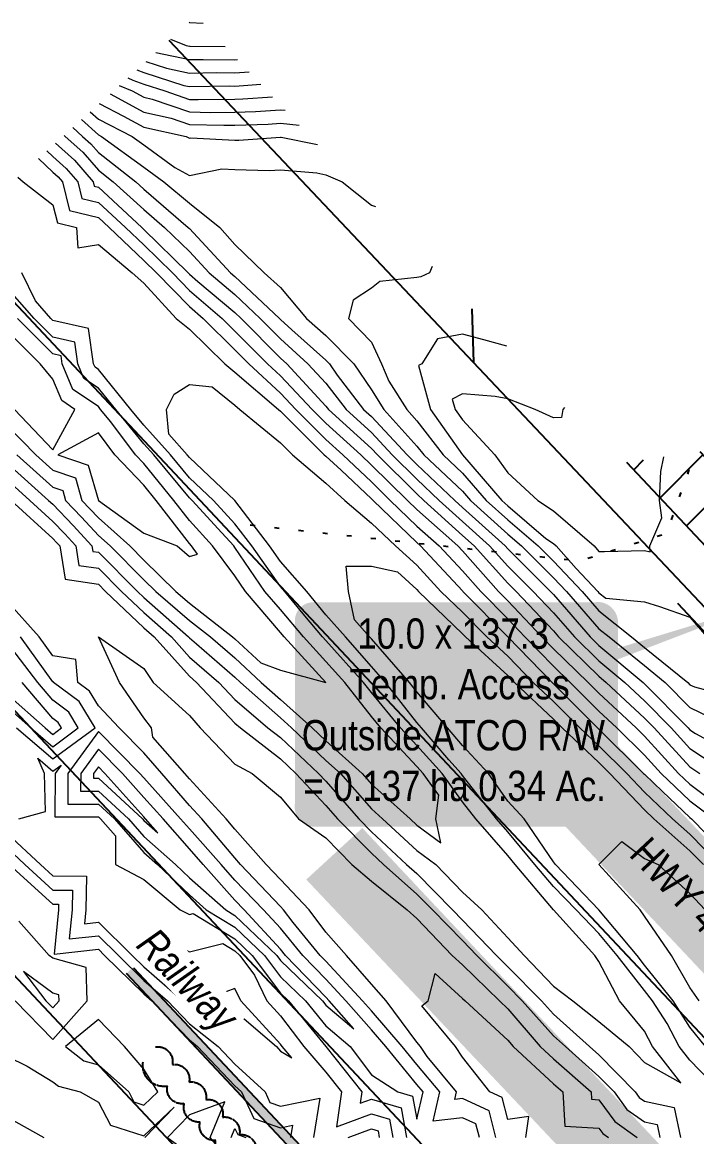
# Model space of a CAD drawing. Extents: x 634962 to 644935, y 5969185 to 5972988.
# Drawn here: x 644229.5 to 644340.6, y 5971607.7 to 5971791.3 of the extents above; entities that cross this region are included whole.
import ezdxf

# ---------------------------------------------------------------- set-up
doc = ezdxf.new("R2010")
doc.units = 0
doc.header["$LTSCALE"] = 5
doc.header["$PDSIZE"] = 0.5
for name, pattern in [('0', [1, 1, 0]), ('DASHED2', [9.525, 6.35, -3.175]), ('foc-QUARTERLINE', [33, 25, -3, 2, -3]), ('foc-WHEELTRACKS', [2, 0.4, -1.6])]:
    doc.linetypes.add(name, pattern=pattern)
doc.layers.get('Defpoints').update_dxf_attribs({"color": 9})
for name, color, linetype in [('37', 37, 'Continuous'), ('AS-FENCE-DASH', 48, 'foc-FENCE-DASH'), ('AS-POWER-OH-ATCO PIPELINES', 241, 'foc-OHPOWER'), ('AS-RAILWAY', 13, 'TRACKS'), ('AS-ROADS', 254, 'Continuous'), ('L-QSEC', 8, 'foc-QUARTERLINE'), ('L-TITLEDB', 4, 'Continuous'), ('P-TEMP-ATCO PIPELINES-H_2', 71, 'Continuous'), ('P-TEMP-ATCO PIPELINES_2', 104, 'Continuous'), ('P-TEMP-BLOCKS', 250, 'Continuous'), ('T-BUSH', 110, '0'), ('T-WATER-P3', 160, 'foc-WHEELTRACKS')]:
    doc.layers.add(name, color=color, linetype=linetype)
doc.layers.add('C-RW-T', color=13, linetype='Continuous', lineweight=9)
doc.layers.add('C-TOPO-MAJR', color=7, linetype='Continuous', lineweight=15, true_color=0xd3aa5f)
doc.layers.add('C-TOPO-MINR', color=7, linetype='Continuous', lineweight=13, true_color=0xe9d5af)
doc.styles.add('4.5', font='ARIALN.TTF', dxfattribs={"height": 4.5})
doc.styles.add('80', font='ARIALN.TTF', dxfattribs={"height": 10})
doc.styles.add('80L', font='ARIALN.TTF', dxfattribs={"height": 10})
doc.styles.add('foc-LtypeFont', font='ARIALN.TTF', dxfattribs={"height": 7.35})
doc.styles.add('TXT', font='ARIALN.TTF', dxfattribs={"height": 0.2})
doc.linetypes.add('foc-FENCE-DASH', pattern='A,0.5,-0.5,1,-0.5,1,-0.5,1,-0.5,1,-0.5,["X",foc-LtypeFont,S=0.2,R=0,X=-0.625,Y=-0.75],-0.5', length=7.5)
doc.linetypes.add('foc-OHPOWER', pattern='A,10,-1,["O/P",foc-LtypeFont,S=0.2,R=0,X=-0.5,Y=-0.75],-3.25', length=14.25)
doc.linetypes.add('TRACKS', pattern='A,3.81,[130,ltypeshp1.shx,S=6.35,R=0,X=0,Y=0],3.81', length=7.62)
doc.dimstyles.new('Compass 2 500', dxfattribs={"dimscale": 2.5, "dimtxt": 4.5, "dimasz": 2, "dimexe": 0.2, "dimexo": 0.0625, "dimgap": 0.5, "dimtad": 0, "dimtih": 1, "dimtoh": 1, "dimzin": 0, "dimdsep": 46, "dimtxsty": '4.5', "dimcen": 0.1, "dimse1": 1, "dimse2": 1, "dimclrd": 256, "dimclrt": 256, "dimaunit": 1, "dimadec": 4, "dimazin": 0, "dimtfac": 0.06, "dimtofl": 0, "dimtmove": 0, "dimatfit": 1, "dimfxl": 0.2, "dimtolj": 1, "dimtzin": 0, "dimlwd": -1, "dimarcsym": 0})

# ---------------------------------------------------------------- blocks, each defined once
blk = doc.blocks.new('*D459')
at = {"layer": 'C-RW-T', "transparency": 16777216}
for p, q in [((644221.97, 5971568.59), (644224.95, 5971578.48)), ((644224.95, 5971578.48), (644229.95, 5971578.48)), ((644214.7, 5971544.43), (644213.26, 5971539.64))]:
    blk.add_line(p, q, dxfattribs=at)
for points in [[(644221.17, 5971568.83), (644222.77, 5971568.35), (644220.53, 5971563.8)], [(644213.91, 5971544.67), (644215.5, 5971544.19), (644216.14, 5971549.22)]]:
    blk.add_solid(points, dxfattribs=at)
at = {"layer": 'Defpoints', "color": 0, "transparency": 16777216}
for p in [(643873.88, 5971668.08), (643869.49, 5971653.49), (644220.53, 5971563.8)]:
    blk.add_point(p, dxfattribs=at)
at = {"layer": 'C-RW-T', "transparency": 16777216, "insert": (644247.66, 5971578.48), "char_height": 4.5, "attachment_point": 5, "style": '4.5', "bg_fill": 3, "box_fill_scale": 1.1, "bg_fill_color": 256, "bg_fill_true_color": 13158600, "bg_fill_transparency": 0}
blk.add_mtext('\\A1;ATCO\\P15.24 P/L R/W\\PPlan 3494 NY', dxfattribs=at)
blk = doc.blocks.new('*U843')
h = blk.add_hatch(color=255)
edge = h.paths.add_edge_path()
edge.add_line((-46.5, -37), (46.5, -37))
edge.add_arc((46.5, -31), 6, 270, 360)
edge.add_line((52.5, -31), (52.5, 29.5))
edge.add_arc((46.5, 29.5), 6, 0, 90)
edge.add_line((46.5, 35.5), (-46.5, 35.5))
edge.add_arc((-46.5, 29.5), 6, 90, 180)
edge.add_line((-52.5, 29.5), (-52.5, -31))
edge.add_arc((-46.5, -31), 6, 180, 270)
at = {"color": 104, "flags": 128}
blk.add_lwpolyline([(-46.5, -37, 3, 3, 0), (46.5, -37, 3, 3, 0.414214), (52.5, -31, 3, 3, 0), (52.5, 29.5, 3, 0, 0.414214), (46.5, 35.5, 0, 0, 0), (-46.5, 35.5, 0, 0, 0.414214), (-52.5, 29.5, 0, 0, 0), (-52.5, -31, 0, 3, 0.414214)], format="xyseb", close=True, dxfattribs=at)
blk.add_lwpolyline([(100.9, 34.7, 0, 7.5, 0), (0, 0, 0, 0, 0)], format="xyseb", dxfattribs=at)
at = {"color": 104, "style": '80'}
blk.add_attdef('ENTER_TEXT_001', (-26.85, -4.92), '', height=10, dxfattribs=at)

msp = doc.modelspace()

# ---------------------------------------------------------------- hatches: boundary and pattern name
at = {"layer": 'AS-ROADS'}
h = msp.add_hatch(color=256, dxfattribs=at)
h.dxf.hatch_style = 1
h.paths.add_polyline_path([(644460.552, 5971531.983), (644315.877, 5971684.498), (644304.258, 5971674.464), (644449.365, 5971520.269)])
h = msp.add_hatch(color=256, dxfattribs=at)
h.dxf.hatch_style = 1
h.paths.add_polyline_path([(644285.547, 5971658.53), (644276.315, 5971650.04), (644422.195, 5971495.532), (644431.054, 5971503.618)])
at = {"layer": 'P-TEMP-ATCO PIPELINES-H_2'}
h = msp.add_hatch(dxfattribs=at)
h.set_pattern_fill('ANSI31', color=256, scale=1.999487)
h.set_pattern_definition([(45, (1958.378, 2043.0756), (-4.488977151, 4.488977151), [])])
h.paths.add_polyline_path([(644393.678, 5971650.172), (644400.971, 5971657.01), (644341.148, 5971720.561), (644329.122, 5971718.776)])

# ---------------------------------------------------------------- linework, layer by layer
at = {"layer": 'AS-FENCE-DASH', "ltscale": 0.5, "flags": 128}
msp.add_lwpolyline([(644337.463, 5971695.566), (644494.556, 5971528.18)], dxfattribs=at)
at = {"layer": 'AS-POWER-OH-ATCO PIPELINES', "ltscale": 0.5, "flags": 128}
msp.add_lwpolyline([(644183.888, 5971725.162), (644545.356, 5971339.953)], dxfattribs=at)
at = {"layer": 'AS-RAILWAY', "linetype": 'DASHED2', "const_width": 1.5, "flags": 128}
msp.add_lwpolyline([(644394.951, 5971477.493), (644247.226, 5971635.058)], dxfattribs=at)
at = {"layer": 'AS-RAILWAY', "flags": 128}
for points in [[(644247.857, 5971635.507), (644395.23, 5971478.31)], [(644394.404, 5971476.98), (644246.679, 5971634.545)]]:
    msp.add_lwpolyline(points, dxfattribs=at)
at = {"layer": 'C-TOPO-MAJR', "lineweight": 15, "flags": 128}
for points, elevation in [([(644257.023, 5971791.31), (644257.054, 5971791.298), (644259.347, 5971791.145)], 695.822), ([(644246.895, 5971782.149), (644247.759, 5971781.797), (644249.556, 5971781.106), (644253.005, 5971780.001), (644257.054, 5971778.605), (644258.48, 5971778.575), (644264.552, 5971778.662), (644265.854, 5971778.699), (644270.744, 5971779.025)], 697.821), ([(644239.287, 5971775.269), (644242.058, 5971772.763), (644242.566, 5971772.503), (644249.556, 5971767.412), (644252.86, 5971765.005), (644257.054, 5971761.52), (644262.053, 5971757.507), (644264.552, 5971754.713), (644269.351, 5971750.009), (644272.05, 5971747.598), (644276.367, 5971742.51), (644279.548, 5971739.673), (644284.147, 5971735.012), (644287.046, 5971730.749), (644289.108, 5971727.514), (644294.544, 5971721.474), (644295.661, 5971720.016), (644302.042, 5971714.018), (644303.346, 5971712.518), (644309.54, 5971706.953), (644311.79, 5971705.02), (644317.038, 5971699.771), (644319.172, 5971697.522), (644324.537, 5971691.36), (644326.203, 5971690.024), (644332.035, 5971685.3), (644335.46, 5971682.526), (644339.533, 5971678.402), (644346.453, 5971675.028)], 699.821), ([(644232.215, 5971768.872), (644234.56, 5971766.607), (644235.408, 5971765.853), (644236.135, 5971765.005), (644237.327, 5971760.274), (644242.058, 5971759.131), (644243.814, 5971757.507), (644249.556, 5971752.059), (644251.642, 5971750.009), (644257.054, 5971744.452), (644259.319, 5971742.51), (644264.552, 5971737.331), (644266.847, 5971735.012), (644272.05, 5971730.202), (644274.594, 5971727.514), (644279.548, 5971722.56), (644282.341, 5971720.016), (644287.046, 5971715.573), (644290.159, 5971712.518), (644294.544, 5971708.292), (644298.217, 5971705.02), (644302.042, 5971700.9), (644305.056, 5971697.522), (644309.54, 5971692.994), (644312.344, 5971690.024), (644317.038, 5971685.193), (644319.785, 5971682.526), (644324.537, 5971677.774), (644327.488, 5971675.028), (644332.035, 5971670.529), (644334.774, 5971667.53), (644339.533, 5971662.99), (644343.465, 5971660.032)], 701.82), ([(644228.624, 5971720.016), (644234.56, 5971714.69), (644236.185, 5971714.144), (644236.654, 5971712.518), (644239.293, 5971709.754), (644242.058, 5971706.75), (644243.993, 5971705.02), (644249.556, 5971699.457), (644251.533, 5971697.522), (644257.054, 5971692.738), (644260.529, 5971690.024), (644264.552, 5971686.551), (644268.897, 5971682.526), (644272.05, 5971679.724), (644277.273, 5971675.028), (644279.548, 5971672.874), (644285.529, 5971667.53), (644287.046, 5971665.784), (644293.408, 5971660.032), (644294.544, 5971658.99), (644298.49, 5971656.086), (644297.668, 5971660.032), (644298.154, 5971663.92), (644295.56, 5971667.53), (644294.544, 5971668.663), (644288.595, 5971675.028), (644287.046, 5971676.902), (644282.64, 5971682.526), (644279.548, 5971685.973), (644275.839, 5971690.024), (644272.05, 5971694.523), (644269.497, 5971697.522), (644264.552, 5971704.786), (644264.377, 5971705.02), (644262.408, 5971707.164), (644257.495, 5971712.518), (644257.054, 5971712.935), (644251.207, 5971720.016), (644249.556, 5971721.852), (644244.932, 5971727.514), (644242.058, 5971731.034), (644239.68, 5971732.635), (644238.696, 5971735.012), (644238.168, 5971738.62), (644234.56, 5971739.415), (644231.464, 5971742.51), (644227.062, 5971747.509)], 701.82), ([(644227.062, 5971680.547), (644233.32, 5971675.028), (644234.56, 5971673.964), (644236.004, 5971675.028), (644235.459, 5971675.928), (644234.56, 5971676.602), (644229.497, 5971682.526)], 701.82), ([(644227.062, 5971655.19), (644229.946, 5971652.533), (644234.56, 5971648.316), (644237.79, 5971648.265), (644237.741, 5971645.035), (644237.269, 5971640.247), (644242.058, 5971640.783), (644245.352, 5971637.537), (644249.556, 5971633.427), (644253.432, 5971630.039), (644257.054, 5971626.257), (644261.772, 5971622.541), (644264.552, 5971619.595), (644269.518, 5971615.043), (644270.325, 5971613.318), (644272.05, 5971612.722), (644278.541, 5971614.036), (644277.486, 5971607.545)], 703.82), ([(644312.486, 5971607.545), (644312.977, 5971610.981), (644309.54, 5971610.491), (644308.617, 5971614.12), (644306.576, 5971615.043), (644302.042, 5971620.777), (644300.889, 5971622.541), (644295.378, 5971629.206), (644296.419, 5971630.039), (644297.543, 5971634.538), (644302.042, 5971630.456), (644302.467, 5971630.039), (644309.54, 5971623.576), (644310.423, 5971622.541), (644317.038, 5971616.378), (644318.562, 5971615.043), (644318.913, 5971609.419), (644324.537, 5971609.068), (644325.182, 5971608.191), (644326.084, 5971607.545)], 703.82), ([(644283.214, 5971607.545), (644287.046, 5971608.959), (644288.138, 5971608.636), (644288.343, 5971607.545)], 703.82)]:
    msp.add_lwpolyline(points, dxfattribs=dict(at, elevation=elevation))
for points, elevation in [([(644249.844, 5971660.032), (644249.556, 5971660.354), (644243.139, 5971667.53), (644242.058, 5971668.622), (644241.266, 5971667.53), (644241.26, 5971666.732), (644242.058, 5971666.732), (644249.325, 5971660.032), (644249.556, 5971659.769), (644251.862, 5971657.726), (644249.844, 5971660.032)], 701.82), ([(644235.567, 5971631.047), (644234.56, 5971631.337), (644229.738, 5971634.86), (644233.416, 5971630.039), (644234.56, 5971628.875), (644235.598, 5971630.039), (644235.567, 5971631.047)], 703.82), ([(644272.321, 5971622.541), (644272.05, 5971622.893), (644265.516, 5971630.039), (644264.552, 5971632.085), (644263.052, 5971631.539), (644263.529, 5971630.039), (644264.552, 5971628.432), (644271.425, 5971622.541), (644272.05, 5971621.765), (644273.925, 5971620.666), (644272.321, 5971622.541)], 703.82)]:
    msp.add_lwpolyline(points, close=True, dxfattribs=dict(at, elevation=elevation))
at = {"layer": 'C-TOPO-MINR', "lineweight": 13, "flags": 128}
for points, elevation in [([(644253.925, 5971788.509), (644256.537, 5971787.499), (644257.054, 5971787.388), (644257.163, 5971787.389), (644262.957, 5971787.306)], 696.221), ([(644251.54, 5971786.351), (644257.054, 5971785.166), (644259.353, 5971785.2), (644264.552, 5971785.125), (644264.982, 5971785.153)], 696.621), ([(644249.878, 5971784.848), (644253.305, 5971783.75), (644257.054, 5971782.944), (644261.542, 5971783.011), (644264.552, 5971782.968), (644266.894, 5971783.119)], 697.021), ([(644248.371, 5971783.485), (644249.556, 5971783.029), (644256.134, 5971780.92), (644257.054, 5971780.723), (644263.731, 5971780.822), (644264.552, 5971780.81), (644268.807, 5971781.086)], 697.421), ([(644245.483, 5971780.873), (644247.624, 5971780.001), (644249.556, 5971778.956), (644250.898, 5971778.659), (644257.054, 5971776.536), (644260.592, 5971776.463), (644264.552, 5971776.52), (644267.936, 5971776.616), (644272.05, 5971776.891), (644272.822, 5971776.816)], 698.221), ([(644243.981, 5971779.514), (644249.556, 5971776.498), (644254.055, 5971775.502), (644257.054, 5971774.468), (644262.704, 5971774.351), (644264.552, 5971774.377), (644270.019, 5971774.533), (644272.05, 5971774.669), (644275.119, 5971774.373)], 698.621), ([(644240.729, 5971776.573), (644242.058, 5971775.372), (644247.65, 5971772.503), (644249.556, 5971771.114), (644254.668, 5971767.39), (644257.054, 5971766.076), (644262.391, 5971767.165), (644264.552, 5971767.061), (644270.175, 5971766.879), (644272.05, 5971767.013), (644278.078, 5971766.475), (644279.548, 5971766.176), (644282.226, 5971765.005), (644287.046, 5971761.149), (644287.717, 5971760.976)], 699.421), ([(644242.202, 5971777.905), (644246.208, 5971775.85), (644249.556, 5971774.039), (644256.498, 5971772.503), (644257.054, 5971772.197), (644257.308, 5971772.248), (644264.552, 5971771.898), (644265.176, 5971771.878), (644272.05, 5971772.369), (644272.197, 5971772.356), (644278.154, 5971771.146)], 699.021), ([(644236.404, 5971772.661), (644236.578, 5971772.503), (644239.479, 5971769.924), (644242.058, 5971766.916), (644244.495, 5971765.005), (644249.556, 5971760.455), (644252.964, 5971757.507), (644257.054, 5971753.52), (644260.318, 5971750.009), (644264.552, 5971746.445), (644268.735, 5971742.51), (644272.05, 5971739.16), (644276.584, 5971735.012), (644279.548, 5971731.826), (644282.864, 5971727.514), (644287.046, 5971723.699), (644290.488, 5971720.016), (644294.544, 5971716.025), (644298.23, 5971712.518), (644302.042, 5971709.058), (644306.528, 5971705.02), (644309.54, 5971701.696), (644313.714, 5971697.522), (644317.038, 5971693.998), (644320.494, 5971690.024), (644324.537, 5971686.084), (644328.778, 5971682.526), (644332.035, 5971679.484), (644336.449, 5971675.028), (644339.533, 5971671.661), (644345.762, 5971667.53)], 700.62), ([(644237.846, 5971773.965), (644239.462, 5971772.503), (644240.836, 5971771.281), (644242.058, 5971769.856), (644248.244, 5971765.005), (644249.556, 5971763.825), (644256.859, 5971757.507), (644257.054, 5971757.317), (644263.846, 5971750.009), (644264.552, 5971749.415), (644271.892, 5971742.51), (644272.05, 5971742.351), (644273.924, 5971740.637), (644279.548, 5971735.62), (644280.148, 5971735.012), (644281.423, 5971733.138), (644285.748, 5971727.514), (644287.046, 5971726.33), (644292.946, 5971720.016), (644294.544, 5971718.444), (644300.772, 5971712.518), (644302.042, 5971711.365), (644309.092, 5971705.02), (644309.54, 5971704.525), (644316.543, 5971697.522), (644317.038, 5971696.997), (644323.102, 5971690.024), (644324.537, 5971688.626), (644331.807, 5971682.526), (644332.035, 5971682.314), (644339.252, 5971675.028), (644339.533, 5971674.722), (644340.442, 5971674.119), (644347.031, 5971670.55)], 700.22), ([(644234.973, 5971771.367), (644238.122, 5971768.567), (644241.176, 5971765.005), (644241.353, 5971764.3), (644242.058, 5971764.13), (644249.218, 5971757.507), (644249.556, 5971757.186), (644256.858, 5971750.009), (644257.054, 5971749.808), (644258.46, 5971748.602), (644264.552, 5971743.476), (644265.578, 5971742.51), (644272.05, 5971735.97), (644273.096, 5971735.012), (644279.548, 5971728.077), (644279.981, 5971727.514), (644287.046, 5971721.068), (644288.029, 5971720.016), (644294.544, 5971713.607), (644295.688, 5971712.518), (644302.042, 5971706.75), (644303.965, 5971705.02), (644309.54, 5971698.866), (644310.885, 5971697.522), (644317.038, 5971690.999), (644317.886, 5971690.024), (644324.537, 5971683.542), (644325.748, 5971682.526), (644332.035, 5971676.655), (644333.646, 5971675.028), (644339.533, 5971668.601), (644341.148, 5971667.53)], 701.02), ([(644233.585, 5971770.111), (644234.56, 5971769.17), (644236.765, 5971767.21), (644238.655, 5971765.005), (644239.34, 5971762.287), (644242.058, 5971761.631), (644246.516, 5971757.507), (644249.556, 5971754.623), (644254.25, 5971750.009), (644257.054, 5971747.13), (644262.443, 5971742.51), (644264.552, 5971740.423), (644269.908, 5971735.012), (644272.05, 5971733.032), (644277.272, 5971727.514), (644279.548, 5971725.238), (644285.282, 5971720.016), (644287.046, 5971718.35), (644292.988, 5971712.518), (644294.544, 5971711.019), (644301.277, 5971705.02), (644302.042, 5971704.196), (644307.997, 5971697.522), (644309.54, 5971695.963), (644315.147, 5971690.024), (644317.038, 5971688.077), (644322.755, 5971682.526), (644324.537, 5971680.744), (644330.679, 5971675.028), (644332.035, 5971673.686), (644337.658, 5971667.53), (644339.533, 5971665.741), (644346.753, 5971660.309)], 701.42), ([(644228.778, 5971765.764), (644229.669, 5971765.005), (644234.56, 5971761.255), (644235.314, 5971758.261), (644238.438, 5971757.507), (644238.672, 5971754.121), (644242.058, 5971754.67), (644247.621, 5971750.009), (644249.556, 5971748.295), (644254.883, 5971742.51), (644257.054, 5971740.717), (644262.886, 5971735.012), (644264.552, 5971733.649), (644271.731, 5971727.514), (644272.05, 5971727.251), (644279.285, 5971720.016), (644279.548, 5971719.796), (644282.047, 5971717.517), (644287.046, 5971712.796), (644287.329, 5971712.518), (644294.544, 5971705.565), (644295.156, 5971705.02), (644302.042, 5971697.604), (644302.116, 5971697.522), (644309.54, 5971690.024), (644309.541, 5971690.024), (644309.546, 5971690.018), (644316.807, 5971682.526), (644317.038, 5971682.307), (644324.318, 5971675.028), (644324.537, 5971674.821), (644331.896, 5971667.53), (644332.035, 5971667.383), (644335.034, 5971664.53), (644339.533, 5971660.238), (644339.807, 5971660.032), (644347.031, 5971652.627)], 702.22), ([(644208.972, 5971747.849), (644212.065, 5971744.525), (644214.315, 5971742.51), (644219.563, 5971736.887), (644221.472, 5971735.012), (644227.062, 5971728.472), (644228.246, 5971727.514), (644234.56, 5971720.849), (644238.195, 5971727.514), (644236.023, 5971728.977), (644234.56, 5971732.513), (644232.455, 5971735.012), (644227.062, 5971740.406), (644224.993, 5971742.51), (644222.263, 5971747.309), (644220.121, 5971750.009), (644219.563, 5971750.645), (644216.121, 5971754.315)], 701.02), ([(644297.059, 5971751.041), (644296.59, 5971750.009), (644295.206, 5971749.347), (644294.544, 5971749.233), (644288.452, 5971748.603), (644287.046, 5971747.51), (644284.047, 5971745.51), (644283.296, 5971742.51), (644287.046, 5971738.598), (644288.73, 5971735.012), (644289.89, 5971732.168), (644292.857, 5971727.514), (644294.544, 5971725.64), (644298.852, 5971720.016), (644302.042, 5971717.017), (644305.954, 5971712.518), (644309.54, 5971709.296), (644314.516, 5971705.02), (644317.038, 5971702.498), (644321.757, 5971697.522), (644324.537, 5971694.33), (644329.905, 5971690.024), (644332.035, 5971688.299), (644339.162, 5971682.526), (644339.533, 5971682.151), (644340.264, 5971681.794), (644347.031, 5971679.981)], 699.421), ([(644227.062, 5971718.628), (644233.864, 5971712.518), (644234.56, 5971711.881), (644237.911, 5971708.372), (644240.996, 5971705.02), (644241.142, 5971704.104), (644242.058, 5971703.968), (644248.503, 5971697.522), (644249.556, 5971696.522), (644256.912, 5971690.024), (644257.054, 5971689.866), (644258.207, 5971688.871), (644264.552, 5971683.394), (644265.489, 5971682.526), (644272.05, 5971676.694), (644273.903, 5971675.028), (644279.548, 5971669.683), (644281.958, 5971667.53), (644287.046, 5971661.675), (644288.864, 5971660.032), (644294.544, 5971654.825), (644297.657, 5971652.533), (644302.042, 5971647.976), (644305.233, 5971645.035), (644309.54, 5971640.434), (644312.196, 5971637.537), (644317.038, 5971632.484), (644320.252, 5971630.039), (644324.537, 5971626.631), (644329.536, 5971622.541), (644332.035, 5971619.895), (644338.033, 5971616.543), (644333.358, 5971622.541), (644332.035, 5971625.04), (644327.945, 5971630.039), (644324.537, 5971636.559), (644323.875, 5971637.537), (644317.038, 5971645.035), (644317.038, 5971645.035), (644317.037, 5971645.037), (644310.75, 5971652.533), (644309.54, 5971653.994), (644304.258, 5971660.032), (644302.042, 5971662.857), (644298.684, 5971667.53), (644294.544, 5971672.151), (644291.855, 5971675.028), (644287.046, 5971680.849), (644285.732, 5971682.526), (644279.548, 5971689.421), (644278.996, 5971690.024), (644276.05, 5971693.522), (644272.773, 5971697.522), (644272.05, 5971698.344), (644267.318, 5971705.02), (644264.552, 5971708.673), (644261.023, 5971712.518), (644257.054, 5971716.267), (644253.958, 5971720.016), (644249.556, 5971724.913), (644247.431, 5971727.514), (644242.058, 5971734.094), (644241.509, 5971734.464), (644241.282, 5971735.012), (644240.423, 5971740.876), (644234.56, 5971742.166), (644234.216, 5971742.51), (644231.675, 5971745.395), (644229.461, 5971750.009)], 702.22), ([(644227.062, 5971724.802), (644231.748, 5971720.016), (644234.56, 5971717.493), (644238.282, 5971716.241), (644239.356, 5971712.518), (644240.676, 5971711.136), (644242.058, 5971709.634), (644247.218, 5971705.02), (644249.556, 5971702.682), (644254.829, 5971697.522), (644257.054, 5971695.594), (644264.186, 5971690.024), (644264.552, 5971689.708), (644268.836, 5971685.739), (644272.05, 5971684.571), (644279.542, 5971682.526), (644279.548, 5971682.524), (644279.549, 5971682.525), (644279.548, 5971682.526), (644279.548, 5971682.526), (644272.681, 5971690.024), (644272.05, 5971690.774), (644266.307, 5971697.522), (644264.552, 5971700.099), (644260.89, 5971705.02), (644257.054, 5971709.196), (644254.506, 5971712.518), (644249.556, 5971718.588), (644248.192, 5971720.016), (644244.103, 5971725.469), (644242.433, 5971727.514), (644242.058, 5971727.973), (644237.851, 5971730.806), (644236.111, 5971735.012), (644235.913, 5971736.365), (644234.56, 5971736.663), (644228.713, 5971742.51)], 701.42), ([(644309.379, 5971737.94), (644305.593, 5971738.96), (644302.042, 5971739.915), (644297.931, 5971739.124), (644295.333, 5971735.012), (644294.822, 5971734.735), (644296.773, 5971727.514), (644302.042, 5971720.016), (644302.042, 5971720.016), (644302.043, 5971720.016), (644308.562, 5971712.518), (644309.54, 5971711.639), (644315.79, 5971706.269), (644317.038, 5971705.421), (644317.507, 5971705.02), (644320.785, 5971701.273), (644324.343, 5971697.522), (644324.537, 5971697.299), (644325.662, 5971696.397), (644332.035, 5971695.818), (644334.533, 5971695.023), (644339.533, 5971693.284), (644342.31, 5971690.024)], 699.021), ([(644344.577, 5971615.043), (644339.533, 5971620.277), (644337.768, 5971622.541), (644335.783, 5971626.291), (644333.382, 5971630.039), (644332.035, 5971631.729), (644327.552, 5971637.537), (644324.537, 5971641.14), (644320.787, 5971645.035), (644317.038, 5971648.881), (644313.975, 5971652.533), (644309.54, 5971657.889), (644307.666, 5971660.032), (644302.042, 5971667.203), (644301.808, 5971667.53), (644299.792, 5971669.78), (644295.294, 5971675.028), (644294.544, 5971675.918), (644289.346, 5971682.526), (644287.046, 5971685.139), (644282.804, 5971690.024), (644279.548, 5971693.663), (644276.386, 5971697.522), (644272.05, 5971702.452), (644270.23, 5971705.02), (644264.552, 5971712.518), (644264.552, 5971712.518), (644264.552, 5971712.519), (644264.55, 5971712.52), (644257.054, 5971719.6), (644256.71, 5971720.016), (644253.647, 5971723.423), (644253.306, 5971727.514), (644254.555, 5971730.013), (644257.054, 5971731.604), (644260.804, 5971731.262), (644264.552, 5971728.196), (644265.349, 5971727.514), (644272.05, 5971721.99), (644274.023, 5971720.016), (644279.548, 5971715.385), (644282.692, 5971712.518), (644287.046, 5971708.769), (644291.015, 5971705.02), (644294.544, 5971701.821), (644298.476, 5971697.522), (644302.042, 5971694.082), (644306.053, 5971690.024), (644309.54, 5971686.833), (644313.715, 5971682.526), (644317.038, 5971679.396), (644321.406, 5971675.028), (644324.537, 5971672.07), (644329.119, 5971667.53), (644332.035, 5971664.442), (644336.673, 5971660.032), (644339.533, 5971657.51), (644344.42, 5971652.533)], 702.62), ([(644318.885, 5971727.832), (644318.59, 5971727.514), (644318.361, 5971726.191), (644317.038, 5971726.109), (644314.039, 5971727.514), (644309.54, 5971729.244), (644307.432, 5971729.623), (644302.042, 5971730.085), (644300.376, 5971729.181), (644300.826, 5971727.514), (644302.042, 5971725.784), (644307.398, 5971720.016), (644309.54, 5971717.09), (644314.473, 5971712.518), (644317.038, 5971710.777), (644323.755, 5971705.02), (644324.537, 5971704.127), (644325.474, 5971704.083), (644332.035, 5971704.251), (644333.002, 5971704.053), (644332.943, 5971705.02), (644334.906, 5971709.647), (644334.489, 5971712.518), (644334.749, 5971717.302), (644335.246, 5971719.685)], 698.621), ([(644227.062, 5971715.851), (644230.772, 5971712.518), (644234.56, 5971709.052), (644236.529, 5971706.99), (644238.342, 5971705.02), (644238.852, 5971701.815), (644242.058, 5971701.337), (644245.872, 5971697.522), (644249.556, 5971694.023), (644254.083, 5971690.024), (644257.054, 5971686.709), (644261.9, 5971682.526), (644264.552, 5971679.702), (644270.005, 5971675.028), (644272.05, 5971673.44), (644278.329, 5971667.53), (644279.548, 5971666.23), (644284.954, 5971660.032), (644287.046, 5971657.914), (644292.836, 5971652.533), (644294.544, 5971651.017), (644300.394, 5971645.035), (644302.042, 5971643.35), (644307.666, 5971637.537), (644309.54, 5971635.683), (644315.065, 5971630.039), (644317.038, 5971627.834), (644322.958, 5971622.541), (644324.537, 5971621.13), (644330.483, 5971615.043), (644331.141, 5971614.149), (644332.035, 5971613.509), (644336.94, 5971612.45), (644337.999, 5971607.545)], 702.62), ([(644227.68, 5971712.518), (644234.56, 5971706.223), (644235.147, 5971705.607), (644235.688, 5971705.02), (644236.563, 5971699.525), (644242.058, 5971698.706), (644243.242, 5971697.522), (644249.556, 5971691.523), (644251.253, 5971690.024), (644257.054, 5971683.552), (644258.243, 5971682.526), (644264.552, 5971675.807), (644265.461, 5971675.028), (644272.05, 5971669.911), (644274.58, 5971667.53), (644279.548, 5971662.231), (644281.466, 5971660.032), (644287.046, 5971654.386), (644289.039, 5971652.533), (644294.544, 5971647.647), (644297.099, 5971645.035), (644302.042, 5971639.98), (644304.406, 5971637.537), (644309.54, 5971632.458), (644311.908, 5971630.039), (644317.038, 5971624.306), (644319.012, 5971622.541), (644324.537, 5971617.601), (644327.036, 5971615.043), (644329.155, 5971612.163), (644332.035, 5971610.101), (644334.137, 5971609.647), (644334.591, 5971607.545)], 703.02), ([(644342.067, 5971622.541), (644339.533, 5971625.698), (644336.752, 5971630.039), (644332.035, 5971635.953), (644330.812, 5971637.537), (644324.537, 5971645.035), (644324.536, 5971645.035), (644324.532, 5971645.04), (644317.396, 5971652.533), (644317.038, 5971652.975), (644312.239, 5971660.032), (644309.54, 5971662.966), (644306.311, 5971667.53), (644302.042, 5971672.153), (644299.579, 5971675.028), (644294.544, 5971681.001), (644293.344, 5971682.526), (644287.046, 5971689.683), (644286.75, 5971690.024), (644284.235, 5971692.835), (644283.296, 5971697.522), (644282.882, 5971701.686), (644287.046, 5971701.686), (644291.333, 5971700.733), (644294.544, 5971697.822), (644294.818, 5971697.522), (644302.042, 5971690.553), (644302.566, 5971690.024), (644309.54, 5971683.643), (644310.623, 5971682.526), (644317.038, 5971676.484), (644318.495, 5971675.028), (644324.537, 5971669.318), (644326.342, 5971667.53), (644332.035, 5971661.502), (644333.581, 5971660.032), (644339.533, 5971654.783), (644341.742, 5971652.533)], 703.02), ([(644304.837, 5971607.545), (644304.27, 5971609.773), (644302.042, 5971610.781), (644297.222, 5971610.223), (644298.328, 5971615.043), (644294.544, 5971619.575), (644292.112, 5971622.541), (644287.046, 5971628.399), (644285.602, 5971630.039), (644279.548, 5971636.572), (644278.62, 5971637.537), (644274.132, 5971642.954), (644272.578, 5971645.035), (644272.05, 5971645.595), (644265.503, 5971652.533), (644264.552, 5971653.605), (644259.08, 5971660.032), (644257.054, 5971662.237), (644252.498, 5971667.53), (644249.556, 5971670.898), (644245.485, 5971675.028), (644242.058, 5971678.663), (644240.601, 5971681.069), (644238.659, 5971682.526), (644238.355, 5971686.321), (644234.56, 5971686.918), (644232.318, 5971690.024), (644227.062, 5971695.884)], 703.02), ([(644228.597, 5971675.028), (644234.56, 5971669.911), (644241.507, 5971675.028), (644238.887, 5971679.355), (644234.66, 5971682.526), (644234.652, 5971682.619), (644234.56, 5971682.633), (644229.226, 5971690.024)], 702.62), ([(644307.564, 5971607.545), (644306.443, 5971611.946), (644302.042, 5971613.938), (644300.793, 5971613.793), (644301.079, 5971615.043), (644296.211, 5971620.875), (644295.121, 5971622.541), (644294.544, 5971623.239), (644289.503, 5971630.039), (644287.046, 5971632.779), (644282.922, 5971637.537), (644279.548, 5971641.357), (644276.802, 5971645.035), (644272.05, 5971650.071), (644269.727, 5971652.533), (644264.552, 5971658.365), (644263.133, 5971660.032), (644257.054, 5971666.648), (644256.295, 5971667.53), (644251.054, 5971673.529), (644250.804, 5971675.028), (644249.556, 5971676.693), (644245.519, 5971682.526), (644242.06, 5971690.021), (644249.556, 5971684.807), (644251.099, 5971682.526), (644257.054, 5971677.055), (644258.839, 5971675.028), (644264.552, 5971669.029), (644267.408, 5971667.53), (644272.05, 5971663.63), (644275.049, 5971660.032), (644279.548, 5971656.892), (644283.808, 5971652.533), (644287.046, 5971649.794), (644292.938, 5971645.035), (644294.544, 5971643.6), (644300.359, 5971637.537), (644302.042, 5971636.01), (644308.126, 5971630.039), (644309.54, 5971628.747), (644314.833, 5971622.541), (644317.038, 5971620.487), (644323.248, 5971615.043), (644323.324, 5971613.83), (644324.537, 5971613.754), (644327.168, 5971610.177), (644330.844, 5971607.545)], 703.42), ([(644227.062, 5971678.464), (644230.958, 5971675.028), (644234.56, 5971671.937), (644238.756, 5971675.028), (644237.173, 5971677.641), (644234.56, 5971679.602), (644232.06, 5971682.526), (644227.062, 5971689.024)], 702.22), ([(644228.936, 5971660.032), (644233.344, 5971661.248), (644233.178, 5971667.53), (644232.06, 5971670.029), (644234.56, 5971667.884), (644235.906, 5971668.876), (644234.929, 5971667.53), (644234.879, 5971660.351), (644242.058, 5971660.351), (644242.404, 5971660.032), (644244.869, 5971657.22), (644244.869, 5971652.533), (644249.556, 5971650.034), (644255.555, 5971645.035), (644257.054, 5971644.271), (644257.668, 5971644.421), (644264.552, 5971640.246), (644267.389, 5971637.537), (644272.05, 5971631.323), (644273.382, 5971630.039), (644279.548, 5971622.541), (644279.548, 5971622.541), (644279.549, 5971622.541), (644285.463, 5971615.043), (644285.196, 5971613.193), (644287.046, 5971613.875), (644291.934, 5971612.433), (644292.853, 5971607.545)], 703.02), ([(644227.062, 5971657.552), (644232.509, 5971652.533), (644234.56, 5971650.659), (644240.097, 5971650.572), (644240.013, 5971645.035), (644239.789, 5971642.767), (644242.058, 5971643.021), (644247.625, 5971637.537), (644249.556, 5971635.649), (644255.974, 5971630.039), (644257.054, 5971628.911), (644262.365, 5971624.728), (644258.985, 5971630.039), (644257.054, 5971636.109), (644256.264, 5971637.537), (644255.804, 5971638.788), (644257.054, 5971638.15), (644262.585, 5971639.504), (644264.552, 5971638.311), (644265.363, 5971637.537), (644267.795, 5971634.295), (644269.801, 5971630.039), (644272.05, 5971627.579), (644275.935, 5971622.541), (644279.548, 5971618.317), (644282.131, 5971615.043), (644281.301, 5971609.298), (644287.046, 5971611.417), (644290.036, 5971610.535), (644290.598, 5971607.545)], 703.42), ([(644341.032, 5971630.039), (644339.533, 5971632.225), (644336.498, 5971637.537), (644332.035, 5971644.001), (644331.353, 5971645.035), (644324.541, 5971652.529), (644324.543, 5971652.533), (644328.285, 5971656.283), (644332.035, 5971653.512), (644334.285, 5971652.533), (644339.533, 5971647.763), (644342.033, 5971645.035)], 703.42), ([(644227.382, 5971652.533), (644234.56, 5971645.973), (644235.482, 5971645.958), (644235.468, 5971645.035), (644234.749, 5971637.726), (644242.058, 5971638.545), (644243.08, 5971637.537), (644249.556, 5971631.206), (644250.89, 5971630.039), (644257.054, 5971623.603), (644258.402, 5971622.541), (644264.552, 5971616.025), (644265.623, 5971615.043), (644267.671, 5971610.664), (644272.05, 5971609.152), (644274.064, 5971609.559), (644273.737, 5971607.545)], 704.219), ([(644228.332, 5971630.039), (644234.56, 5971623.705), (644240.212, 5971630.039), (644240.043, 5971635.523), (644234.56, 5971637.105), (644233.968, 5971637.537), (644228.934, 5971643.163)], 704.219), ([(644227.062, 5971620.901), (644230.342, 5971619.261), (644234.56, 5971616.73), (644235.497, 5971615.98), (644239.058, 5971615.043), (644242.058, 5971613.377), (644244.076, 5971609.564), (644249.556, 5971607.799), (644254.551, 5971612.541), (644249.741, 5971607.545)], 704.619), ([(644227.062, 5971610.877), (644233.059, 5971607.545)], 705.019), ([(644263.942, 5971607.545), (644264.552, 5971609.003), (644265.016, 5971608.009), (644266.362, 5971607.545)], 704.619)]:
    msp.add_lwpolyline(points, dxfattribs=dict(at, elevation=elevation))
for points, elevation in [([(644257.403, 5971705.02), (644257.054, 5971705.4), (644251.594, 5971712.518), (644249.556, 5971715.018), (644244.784, 5971720.016), (644242.058, 5971723.652), (644235.393, 5971720.016), (644240.38, 5971718.338), (644242.058, 5971712.518), (644242.058, 5971712.518), (644249.556, 5971707.135), (644255.053, 5971705.02), (644257.054, 5971703.255), (644258.418, 5971703.656), (644257.403, 5971705.02)], 701.02), ([(644295.576, 5971615.043), (644294.544, 5971616.279), (644289.41, 5971622.541), (644287.046, 5971625.275), (644282.85, 5971630.039), (644279.548, 5971633.603), (644275.763, 5971637.537), (644272.05, 5971642.019), (644269.258, 5971645.035), (644264.552, 5971649.951), (644262.273, 5971652.533), (644257.054, 5971658.384), (644255.612, 5971660.032), (644249.556, 5971666.804), (644248.907, 5971667.53), (644242.058, 5971674.445), (644237.041, 5971667.53), (644237.006, 5971662.478), (644242.058, 5971662.478), (644244.711, 5971660.032), (644249.556, 5971654.507), (644251.783, 5971652.533), (644257.054, 5971647.511), (644259.846, 5971645.035), (644264.552, 5971642.181), (644269.416, 5971637.537), (644272.05, 5971634.025), (644276.185, 5971630.039), (644279.548, 5971625.949), (644283.547, 5971622.541), (644287.046, 5971617.855), (644291.42, 5971615.043), (644293.832, 5971614.331), (644294.544, 5971610.545), (644295.576, 5971615.043)], 702.62), ([(644280.098, 5971630.039), (644279.548, 5971630.633), (644272.907, 5971637.537), (644272.05, 5971638.571), (644266.067, 5971645.035), (644264.552, 5971646.618), (644259.333, 5971652.533), (644257.054, 5971655.088), (644252.728, 5971660.032), (644249.556, 5971663.579), (644246.023, 5971667.53), (644242.058, 5971671.534), (644239.153, 5971667.53), (644239.133, 5971664.605), (644242.058, 5971664.605), (644247.018, 5971660.032), (644249.556, 5971657.138), (644254.753, 5971652.533), (644257.054, 5971650.341), (644263.037, 5971645.035), (644264.552, 5971644.116), (644271.442, 5971637.537), (644272.05, 5971636.727), (644278.988, 5971630.039), (644279.548, 5971629.358), (644284.162, 5971625.426), (644280.098, 5971630.039)], 702.22), ([(644251.832, 5971615.043), (644249.556, 5971618.792), (644246.369, 5971622.541), (644242.058, 5971626.963), (644236.668, 5971622.541), (644239.662, 5971620.146), (644242.058, 5971619.515), (644247.056, 5971615.043), (644247.921, 5971613.409), (644249.556, 5971612.882), (644251.832, 5971615.043)], 704.219), ([(644287.417, 5971577.553), (644287.046, 5971577.969), (644280.976, 5971585.051), (644279.548, 5971586.532), (644274.418, 5971592.549), (644272.05, 5971595.227), (644266.989, 5971600.047), (644264.552, 5971602.717), (644260.454, 5971607.545), (644262.902, 5971613.393), (644257.054, 5971611.294), (644253.444, 5971607.545), (644257.054, 5971604.838), (644262.5, 5971600.047), (644264.552, 5971598.645), (644270.477, 5971592.549), (644272.05, 5971590.778), (644278.486, 5971585.051), (644279.548, 5971584.149), (644286.798, 5971577.553), (644287.046, 5971577.234), (644288.081, 5971576.518), (644287.417, 5971577.553)], 704.219)]:
    msp.add_lwpolyline(points, close=True, dxfattribs=dict(at, elevation=elevation))
at = {"layer": 'L-QSEC', "ltscale": 0.4}
msp.add_line((644303.572, 5971744.116), (644303.85, 5971735.249), dxfattribs=at)
at = {"layer": 'L-TITLEDB'}
for points in [[(644620.415, 5971412.65), (644600.183, 5971433.417), (644607.784, 5971440.607), (644588.552, 5971460.958), (644574.029, 5971447.222), (644497.458, 5971528.778), (644493.88, 5971532.59), (644461.086, 5971567.67), (644450.862, 5971578.671), (644417.553, 5971614.515), (644399.1, 5971634.372), (644388.641, 5971645.449), (644303.864, 5971735.235), (644253.703, 5971788.307)], [(644217.965, 5971755.983), (644306.164, 5971662.044), (644353.065, 5971612.076), (644363.493, 5971600.968), (644415.573, 5971545.483), (644425.836, 5971534.548), (644433.251, 5971526.65), (644565.921, 5971385.149), (644578.343, 5971371.902)], [(644217.965, 5971755.983), (644306.164, 5971662.044), (644353.065, 5971612.076), (644363.493, 5971600.968), (644415.573, 5971545.483), (644425.836, 5971534.548), (644433.251, 5971526.65), (644565.921, 5971385.149), (644578.343, 5971371.902)], [(644183.888, 5971725.162), (644545.356, 5971339.953)], [(644545.356, 5971339.953), (644183.888, 5971725.162)], [(644523.827, 5971319.101), (644370.577, 5971482.575), (644360.315, 5971493.508), (644332.449, 5971523.196), (644310.53, 5971522.466), (644309.776, 5971547.349), (644308.167, 5971549.064), (644297.739, 5971560.173), (644161.676, 5971705.072)]]:
    msp.add_lwpolyline(points, dxfattribs=at)
at = {"layer": 'P-TEMP-ATCO PIPELINES_2', "flags": 128}
msp.add_lwpolyline([(644341.148, 5971720.561), (644400.971, 5971657.01), (644393.678, 5971650.172), (644329.122, 5971718.776)], dxfattribs=at)
at = {"layer": 'T-BUSH', "flags": 128}
for points in [[(644251.483, 5971622.451, -0.5205671), (644254.246, 5971619.56, -0.5205671), (644257.009, 5971616.669, -0.5205671), (644259.771, 5971613.778, -0.5205671), (644262.534, 5971610.887, -0.5205671), (644265.297, 5971607.995, -0.5205671), (644268.014, 5971605.061, -0.5205671), (644270.73, 5971602.126, -0.5205671), (644273.446, 5971599.191, -0.5205671), (644276.162, 5971596.256, -0.5205671), (644278.878, 5971593.321, -0.5205671), (644281.594, 5971590.385, -0.5205671), (644284.29, 5971587.432, -0.5205671), (644286.937, 5971584.435, -0.5205671), (644289.584, 5971581.437, -0.5205671), (644292.231, 5971578.439, -0.5205671), (644294.878, 5971575.442, -0.5205671), (644297.602, 5971572.516, -0.5205671), (644300.358, 5971569.617, -0.5205671), (644303.113, 5971566.719, -0.5205671), (644305.869, 5971563.821, -0.5205671), (644308.624, 5971560.923, -0.5205671), (644311.38, 5971558.025, -0.5205671), (644314.135, 5971555.127, -0.5205671), (644316.891, 5971552.229, -0.5205671), (644319.646, 5971549.33, -0.5205671), (644322.401, 5971546.432, -0.5205671), (644325.171, 5971543.548, -0.5205671), (644327.95, 5971540.672, -0.5205671), (644330.728, 5971537.796, -0.5205671), (644333.507, 5971534.92, -0.5205671), (644336.286, 5971532.044, -0.5205671), (644339.064, 5971529.168, -0.5205671), (644341.843, 5971526.292, -0.5205671), (644344.628, 5971523.422, -0.5205671), (644347.434, 5971520.574, -0.5205671), (644350.241, 5971517.725, -0.5205671), (644353.047, 5971514.876, -0.5205671), (644355.853, 5971512.027, -0.5205671), (644358.66, 5971509.178, -0.5205671), (644361.466, 5971506.329, -0.5205671), (644364.264, 5971503.472, -0.5205671), (644366.965, 5971500.523, -0.5205671), (644369.665, 5971497.574, -0.5205671), (644372.366, 5971494.624, -0.5205671), (644375.067, 5971491.675, -0.5205671), (644377.767, 5971488.726, -0.5205671), (644380.468, 5971485.776, -0.5205671), (644383.188, 5971482.846, -0.5205671), (644385.923, 5971479.928, -0.5205671), (644388.657, 5971477.01, -0.5205671), (644391.392, 5971474.091, -0.5205671), (644394.126, 5971471.173, -0.5205671), (644396.86, 5971468.255, -0.5205671), (644399.595, 5971465.338, -0.5205671), (644402.33, 5971462.42, -0.5205671), (644405.684, 5971458.841, -0.5205671)], [(644121.459, 5971146.411, -0.5205671), (644120.084, 5971150.166, -0.5205671), (644118.708, 5971153.921, -0.5205671), (644117.333, 5971157.676, -0.5205671), (644115.957, 5971161.431, -0.5205671), (644114.582, 5971165.186, -0.5205671), (644114.075, 5971169.142, -0.5205671), (644113.661, 5971173.119, -0.5205671), (644113.248, 5971177.097, -0.5205671), (644112.834, 5971181.074, -0.5205671), (644112.42, 5971185.052, -0.5205671), (644112.006, 5971189.029, -0.5205671), (644111.592, 5971193.007, -0.5205671), (644111.067, 5971196.971, -0.5205671), (644110.516, 5971200.932, -0.5205671), (644109.965, 5971204.892, -0.5205671), (644109.413, 5971208.853, -0.5205671), (644108.862, 5971212.814, -0.5205671), (644108.311, 5971216.775, -0.5205671), (644107.759, 5971220.736, -0.5205671), (644107.059, 5971224.667, -0.5205671), (644106.078, 5971228.544, -0.5205671), (644105.098, 5971232.421, -0.5205671), (644104.118, 5971236.298, -0.5205671), (644103.137, 5971240.175, -0.5205671), (644102.157, 5971244.052, -0.5205671), (644101.176, 5971247.929, -0.5205671), (644100.196, 5971251.806, -0.5205671), (644099.186, 5971255.675, -0.5205671), (644098.152, 5971259.538, -0.5205671), (644097.119, 5971263.401, -0.5205671), (644096.086, 5971267.264, -0.5205671), (644095.053, 5971271.128, -0.5205671), (644094.019, 5971274.991, -0.5205671), (644092.986, 5971278.854, -0.5205671), (644091.953, 5971282.717, -0.5205671), (644090.919, 5971286.58, -0.5205671), (644089.886, 5971290.444, -0.5205671), (644088.987, 5971294.338, -0.5205671), (644088.191, 5971298.257, -0.5205671), (644087.396, 5971302.176, -0.5205671), (644086.601, 5971306.095, -0.5205671), (644085.805, 5971310.014, -0.5205671), (644085.01, 5971313.933, -0.5205671), (644084.214, 5971317.853, -0.5205671), (644083.419, 5971321.772, -0.5205671), (644082.623, 5971325.691, -0.5205671), (644081.828, 5971329.61, -0.5205671), (644081.098, 5971333.542, -0.5205671), (644080.38, 5971337.476, -0.5205671), (644079.662, 5971341.409, -0.5205671), (644078.944, 5971345.343, -0.5205671), (644078.225, 5971349.277, -0.5205671), (644077.507, 5971353.211, -0.5205671), (644076.789, 5971357.145, -0.5205671), (644076.071, 5971361.079, -0.5205671), (644075.821, 5971365.067, -0.5205671), (644075.633, 5971369.061, -0.5205671), (644076.8, 5971372.759, -0.5205671), (644079.501, 5971375.022, -0.5205671), (644083.297, 5971374.517, -0.5205671), (644085.75, 5971371.752, -0.5205671), (644086.744, 5971367.879, -0.5205671), (644087.621, 5971363.978, -0.5205671), (644088.459, 5971360.067, -0.5205671), (644089.297, 5971356.157, -0.5205671), (644090.134, 5971352.247, -0.5205671), (644090.972, 5971348.337, -0.5205671), (644091.755, 5971344.415, -0.5205671), (644092.52, 5971340.49, -0.5205671), (644093.286, 5971336.565, -0.5205671), (644094.052, 5971332.64, -0.5205671), (644094.818, 5971328.715, -0.5205671), (644095.584, 5971324.79, -0.5205671), (644096.384, 5971320.873, -0.5205671), (644097.247, 5971316.968, -0.5205671), (644098.109, 5971313.063, -0.5205671), (644098.972, 5971309.158, -0.5205671), (644099.834, 5971305.253, -0.5205671), (644100.697, 5971301.348, -0.5205671), (644101.559, 5971297.444, -0.5205671), (644102.422, 5971293.539, -0.5205671), (644103.284, 5971289.634, -0.5205671), (644104.053, 5971285.71, -0.5205671), (644104.742, 5971281.771, -0.5205671), (644105.432, 5971277.832, -0.5205671), (644106.121, 5971273.893, -0.5205671), (644106.81, 5971269.954, -0.5205671), (644107.499, 5971266.015, -0.5205671), (644108.188, 5971262.076, -0.5205671), (644108.877, 5971258.137, -0.5205671), (644109.634, 5971254.211, -0.5205671), (644110.542, 5971250.317, -0.5205671), (644111.451, 5971246.422, -0.5205671), (644112.36, 5971242.528, -0.5205671), (644113.268, 5971238.634, -0.5205671), (644114.177, 5971234.739, -0.5205671), (644115.086, 5971230.845, -0.5205671), (644115.994, 5971226.95, -0.5205671), (644116.988, 5971223.077, -0.5205671), (644118.017, 5971219.213, -0.5205671), (644119.046, 5971215.349, -0.5205671), (644120.075, 5971211.484, -0.5205671), (644121.103, 5971207.62, -0.5205671), (644123.028, 5971204.289, -0.5205671), (644125.935, 5971201.542, -0.5205671), (644129.59, 5971200.399, -0.5205671), (644133.562, 5971199.935, -0.5205671), (644137.421, 5971200.816, -0.5205671), (644141.261, 5971201.933, -0.5205671), (644145.1, 5971203.051, -0.5205671), (644148.44, 5971204.933, -0.5205671), (644151.008, 5971207.999, -0.5205671), (644153.512, 5971211.117, -0.5205671), (644155.985, 5971214.259, -0.5205671), (644158.459, 5971217.401, -0.5205671), (644160.932, 5971220.543, -0.5205671), (644163.406, 5971223.686, -0.5205671), (644165.879, 5971226.828, -0.5205671), (644168.353, 5971229.97, -0.5205671), (644170.826, 5971233.113, -0.5205671), (644173.3, 5971236.255, -0.5205671), (644175.235, 5971239.748, -0.5205671), (644177.114, 5971243.278, -0.5205671), (644178.992, 5971246.809, -0.5205671), (644180.87, 5971250.339, -0.5205671), (644182.748, 5971253.87, -0.5205671), (644184.626, 5971257.4, -0.5205671), (644186.504, 5971260.931, -0.5205671), (644189.112, 5971263.95, -0.5205671), (644191.789, 5971266.92, -0.5205671), (644194.467, 5971269.89, -0.5205671), (644197.342, 5971272.647, -0.5205671), (644200.516, 5971275.08, -0.5205671), (644203.689, 5971277.514, -0.5205671), (644206.862, 5971279.947, -0.5205671), (644210.035, 5971282.381, -0.5205671), (644213.208, 5971284.815, -0.5205671), (644216.382, 5971287.248, -0.5205671), (644219.55, 5971289.688, -0.5205671), (644222.444, 5971292.448, -0.5205671), (644225.337, 5971295.208, -0.5205671), (644228.231, 5971297.968, -0.5205671), (644231.125, 5971300.728, -0.5205671), (644234.019, 5971303.488, -0.5205671), (644236.991, 5971306.158, -0.5205671), (644240.123, 5971308.644, -0.5205671), (644243.255, 5971311.131, -0.5205671), (644246.387, 5971313.617, -0.5205671), (644249.926, 5971315.458, -0.5205671), (644253.52, 5971317.213, -0.5205671), (644257.306, 5971318.395, -0.5205671), (644261.228, 5971319.176, -0.5205671), (644265.15, 5971319.956, -0.5205671), (644269.075, 5971320.721, -0.5205671), (644273.035, 5971321.277, -0.5205671), (644276.995, 5971321.833, -0.5205671), (644280.955, 5971322.388, -0.5205671), (644284.916, 5971322.944, -0.5205671), (644288.886, 5971323.407, -0.5205671), (644292.87, 5971323.76, -0.5205671), (644296.853, 5971324.114, -0.5205671), (644300.821, 5971324.536, -0.5205671), (644304.567, 5971325.935, -0.5205671), (644308.075, 5971327.759, -0.5205671), (644311.218, 5971330.231, -0.5205671), (644313.964, 5971333.055, -0.5205671), (644315.505, 5971336.62, -0.5205671), (644315.484, 5971340.619, -0.5205671), (644315.463, 5971344.618, -0.5205671), (644315.441, 5971348.617, -0.5205671), (644315.414, 5971352.616, -0.5205671), (644315.384, 5971356.615, -0.5205671), (644315.354, 5971360.614, -0.5205671), (644315.324, 5971364.613, -0.5205671), (644315.294, 5971368.611, -0.5205671), (644315.264, 5971372.61, -0.5205671), (644315.165, 5971376.607, -0.5205671), (644314.981, 5971380.602, -0.5205671), (644314.797, 5971384.597, -0.5205671), (644314.592, 5971388.59, -0.5205671), (644314.375, 5971392.584, -0.5205671), (644314.159, 5971396.577, -0.5205671), (644313.942, 5971400.57, -0.5205671), (644313.726, 5971404.563, -0.5205671), (644313.509, 5971408.556, -0.5205671), (644313.319, 5971412.55, -0.5205671), (644313.25, 5971416.548, -0.5205671), (644313.181, 5971420.547, -0.5205671), (644313.112, 5971424.545, -0.5205671), (644313.043, 5971428.544, -0.5205671), (644312.974, 5971432.542, -0.5205671), (644312.905, 5971436.54, -0.5205671), (644312.836, 5971440.539, -0.5205671), (644312.43, 5971444.516, -0.5205671), (644312.007, 5971448.493, -0.5205671), (644311.585, 5971452.469, -0.5205671), (644311.162, 5971456.446, -0.5205671), (644311.151, 5971460.443, -0.5205671), (644311.171, 5971464.442, -0.5205671), (644311.636, 5971468.4, -0.5205671), (644312.447, 5971472.312, -0.5205671), (644314.715, 5971471.198, -0.5205671), (644317.425, 5971468.257, -0.5205671), (644320.135, 5971465.317, -0.5205671), (644323.624, 5971463.557, -0.5205671), (644327.394, 5971462.225, -0.5205671), (644330.259, 5971459.45, -0.5205671), (644333.097, 5971456.632, -0.5205671), (644336.294, 5971454.301, -0.5205671), (644339.82, 5971452.413, -0.5205671), (644343.345, 5971450.526, -0.5205671), (644347.1, 5971451.299, -0.5205671), (644350.896, 5971452.556, -0.5205671), (644354.614, 5971453.982, -0.5205671), (644358.038, 5971456.049, -0.5205671), (644361.461, 5971458.117, -0.5205671), (644364.907, 5971460.144, -0.5205671), (644368.394, 5971462.101, -0.5205671), (644371.882, 5971464.059, -0.5205671), (644374.622, 5971466.866, -0.5205671), (644377.013, 5971470.071, -0.5205671), (644377.226, 5971473.428, -0.5205671), (644375.301, 5971476.933, -0.5205671), (644372.889, 5971480.072, -0.5205671), (644370.051, 5971482.889, -0.5205671), (644367.212, 5971485.706, -0.5205671), (644363.415, 5971486.419, -0.5205671), (644359.427, 5971486.714, -0.5205671), (644355.471, 5971486.723, -0.5205671), (644351.651, 5971485.541, -0.5205671), (644347.831, 5971484.359, -0.5205671), (644343.929, 5971484.482, -0.5205671), (644339.991, 5971485.179, -0.5205671), (644336.053, 5971485.876, -0.5205671), (644332.474, 5971487.535, -0.5205671), (644329.039, 5971489.584, -0.5205671), (644325.674, 5971491.707, -0.5205671), (644323.372, 5971494.977, -0.5205671), (644321.07, 5971498.247, -0.5205671), (644318.261, 5971500.774, -0.5205671), (644314.377, 5971501.724, -0.5205671), (644311.01, 5971503.148, -0.5205671), (644310.242, 5971507.073, -0.5205671), (644306.853, 5971508.973, -0.5205671), (644303.247, 5971510.704, -0.5205671), (644299.64, 5971512.43, -0.5205671), (644296.033, 5971514.156, -0.5205671), (644292.612, 5971516.21, -0.5205671), (644291.506, 5971518.858, -0.5205671), (644295.278, 5971520.185, -0.5205671), (644298.943, 5971521.737, -0.5205671), (644302.354, 5971523.825, -0.5205671), (644305.39, 5971526.256, -0.5205671), (644307.168, 5971529.838, -0.5205671), (644308.035, 5971533.569, -0.5205671), (644307.493, 5971537.531, -0.5205671), (644306.323, 5971541.287, -0.5205671), (644304.415, 5971544.802, -0.5205671), (644302.508, 5971548.317, -0.5205671), (644300.601, 5971551.832, -0.5205671), (644298.68, 5971555.34, -0.5205671), (644296.715, 5971558.822, -0.5205671), (644294.749, 5971562.305, -0.5205671), (644292.784, 5971565.787, -0.5205671), (644290.818, 5971569.27, -0.5205671), (644288.744, 5971572.687, -0.5205671), (644286.593, 5971576.059, -0.5205671), (644284.442, 5971579.43, -0.5205671), (644282.22, 5971582.748, -0.5205671), (644279.621, 5971585.787, -0.5205671), (644277.021, 5971588.826, -0.5205671), (644274.421, 5971591.864, -0.5205671), (644271.821, 5971594.903, -0.5205671), (644269.222, 5971597.942, -0.5205671), (644266.621, 5971600.979, -0.5205671), (644264.016, 5971604.013, -0.5205671), (644261.411, 5971607.048, -0.5205671), (644258.806, 5971610.082, -0.5205671), (644256.202, 5971613.116, -0.5205671), (644253.426, 5971615.993, -0.5205671), (644249.44, 5971619.989, -0.5205671)]]:
    msp.add_lwpolyline(points, format="xyb", dxfattribs=at)
at = {"layer": 'T-WATER-P3', "ltscale": 0.4, "flags": 128}
msp.add_lwpolyline([(644267.087, 5971708.481), (644321.318, 5971702.566), (644335.706, 5971707.092), (644340.43, 5971720.455)], dxfattribs=at)

# ---------------------------------------------------------------- block references
at = {"layer": 'P-TEMP-BLOCKS', "color": 3}
ref = msp.add_blockref('*U843', (644300.681, 5971677.989), dxfattribs=dict(at, xscale=0.49987184, yscale=0.49987184, zscale=0.49987184))
ref.add_attrib('ENTER_TEXT_001', '10.0 x 137.3', (644284.747, 5971688.073), dxfattribs={"layer": '0', "color": 104, "height": 4.99872, "style": '80'})
ref.add_attrib('ENTER_TEXT_002', ' Temp. Access', (644281.854, 5971679.742), dxfattribs={"layer": '0', "color": 104, "height": 4.99872, "style": '80'})
ref.add_attrib('ENTER_TEXT_003', 'Outside ATCO R/W', (644275.581, 5971671.322), dxfattribs={"layer": '0', "color": 104, "height": 4.99872, "style": '80'})
ref.add_attrib('ENTER_TEXT_004', '= 0.137 ha 0.34 Ac.', (644275.851, 5971662.971), dxfattribs={"layer": '0', "color": 104, "height": 4.99872, "style": '80'})

# ---------------------------------------------------------------- texts
at = {"layer": '37', "color": 7, "insert": (644340.25, 5971649.685), "char_height": 4.9987, "width": 21.09507, "attachment_point": 2, "rotation": 313.1865, "style": 'TXT'}
msp.add_mtext('HWY 43', dxfattribs=at)

# ---------------------------------------------------------------- next in the draw order: texts
at = {"layer": 'AS-RAILWAY', "insert": (644251.572, 5971642.615), "char_height": 4.99872, "attachment_point": 1, "rotation": 313.71888, "style": '80L', "bg_fill": 3, "box_fill_scale": 1.15, "bg_fill_color": 256, "bg_fill_true_color": 256, "bg_fill_transparency": 0}
msp.add_mtext_dynamic_manual_height_columns('\\pi0.16833;{\\fArial Narrow|b0|i1|c0|p34;Railway}', width=20.45088, gutter_width=50.013, heights=[0], dxfattribs=at)

# ---------------------------------------------------------------- next in the draw order: dimensions: what is measured, and where the dimension line sits
at = {"layer": 'C-RW-T'}
dim = msp.add_linear_dim(base=(644220.532, 5971563.802), p1=(643869.494, 5971653.492), p2=(643873.882, 5971668.079), angle=73.25815, text='ATCO\\P15.24 P/L R/W\\PPlan 3494 NY', dimstyle='Compass 2 500', override={"dimtfill": 1}, dxfattribs=at)
dim.commit()
dim.dimension.update_dxf_attribs({"geometry": '*D459', "text_midpoint": (644247.66, 5971578.477), "dimtype": 161})

doc.saveas('drawing.dxf')
